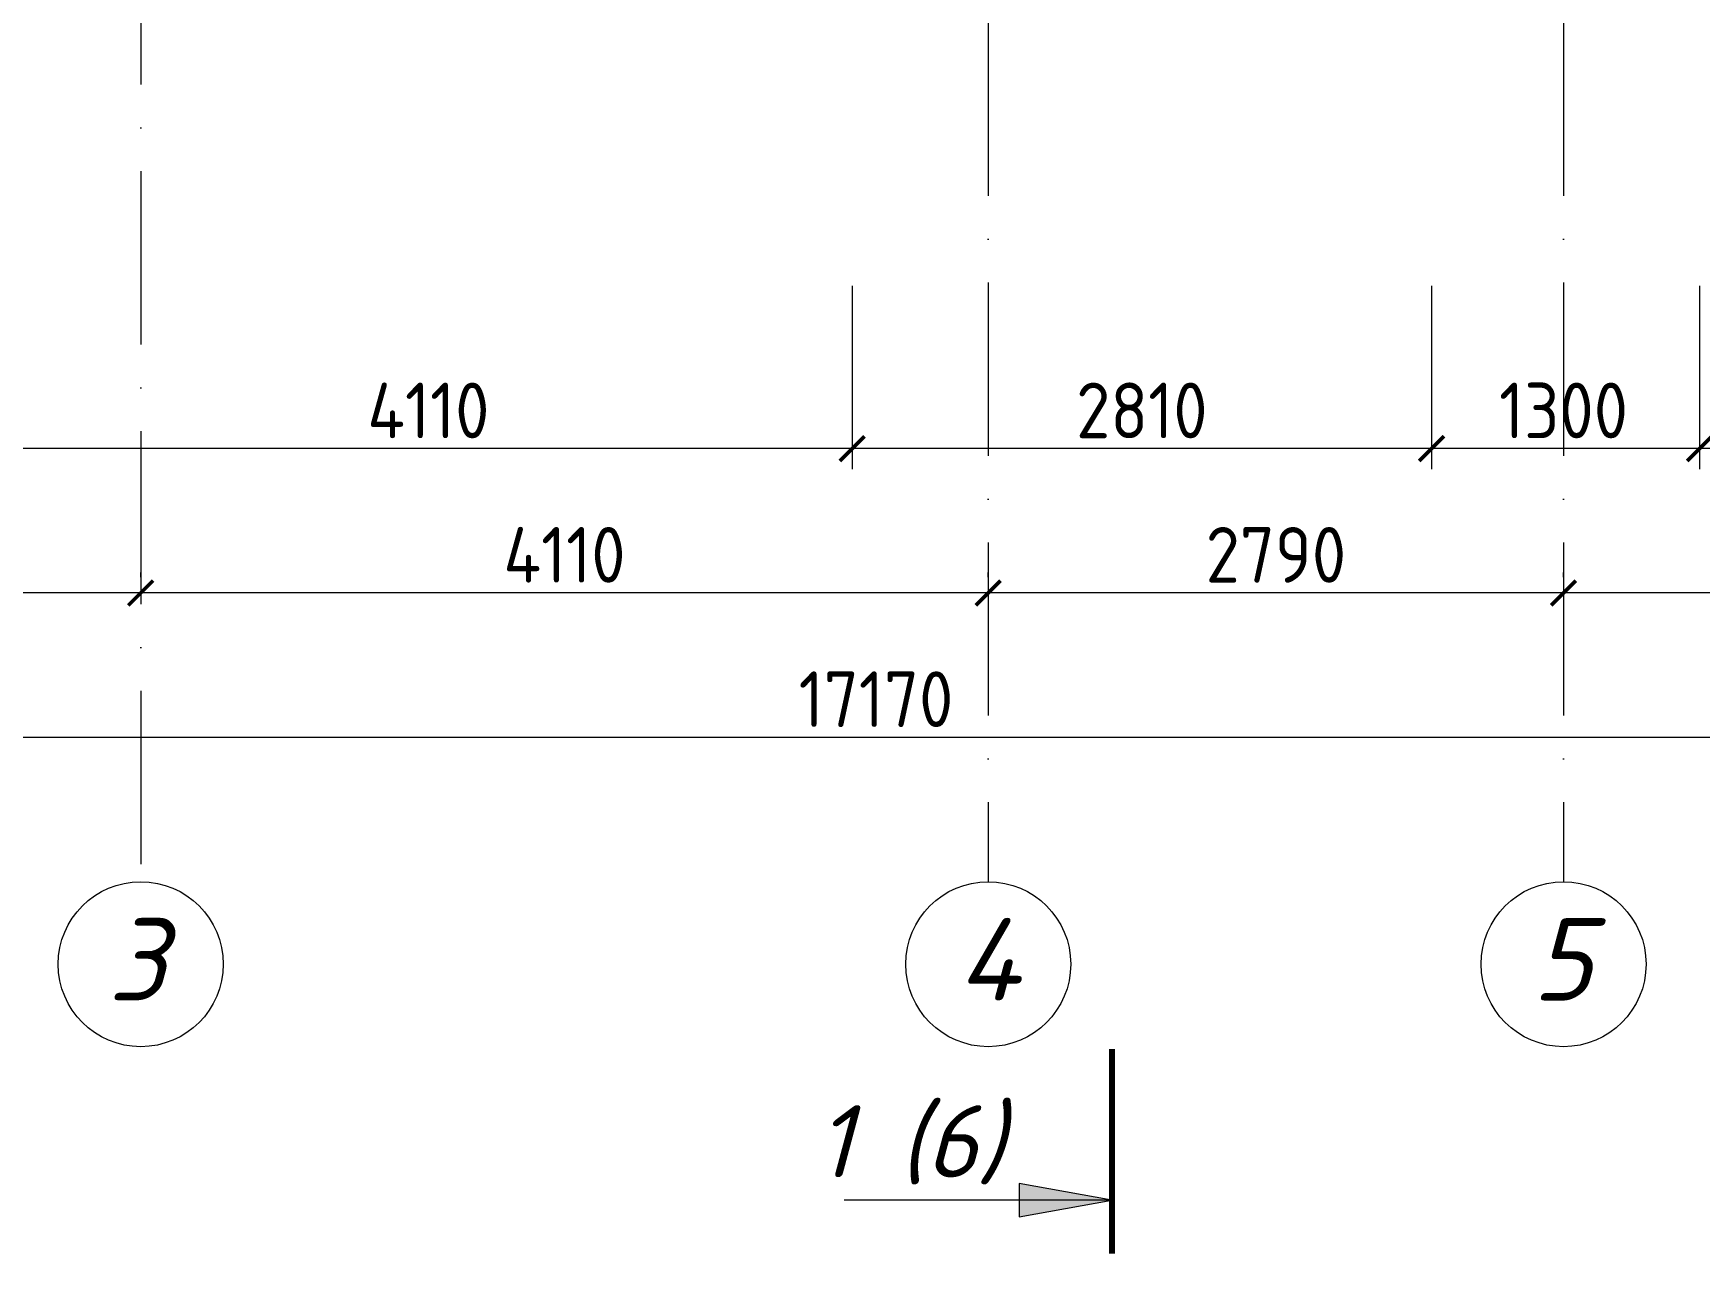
# Model space of a CAD drawing. Header units: millimetres. Extents: x 854812 to 1164625, y 589925 to 823301.
# Drawn here: x 964772 to 972853, y 645425 to 651356 of the extents above; entities that cross this region are included whole.
import ezdxf
from ezdxf.enums import TextEntityAlignment as Align

# ---------------------------------------------------------------- set-up
doc = ezdxf.new("R2010")
doc.units = ezdxf.units.MM
doc.linetypes.add('ACAD_ISO10W100', pattern=[18, 12, -3, 0, -3])
doc.linetypes.add('JIS_08_15', pattern=[17.25, 15, -0.75, 0.75, -0.75])
doc.layers.get('Defpoints').update_dxf_attribs({"color": 40})
for name, color, linetype, lineweight in [('оси', 50, 'JIS_08_15', 9), ('размеры', 215, 'Continuous', 13), ('текст', 7, 'Continuous', 13)]:
    doc.layers.add(name, color=color, linetype=linetype, lineweight=lineweight)
doc.styles.add('GOST 2.304', font='isocpeur.ttf', dxfattribs={"width": 0.9})
doc.styles.add('Isocpeur', font='isocpeui.ttf')
doc.dimstyles.new('1', dxfattribs={"dimscale": 100, "dimtxt": 2.7, "dimasz": 1.2, "dimexe": 1, "dimexo": 1, "dimgap": 0.5, "dimtad": 1, "dimdec": 0, "dimzin": 0, "dimdsep": 46, "dimtxsty": 'GOST 2.304', "dimblk": 'ARCHTICK', "dimcen": 0.09, "dimdle": 1, "dimclrd": 256, "dimclre": 256, "dimclrt": 7, "dimadec": 0, "dimazin": 0, "dimtfac": 1, "dimtdec": 0, "dimtmove": 1, "dimatfit": 3, "dimldrblk": 'ARCHTICK', "dimfxl": 100, "dimtolj": 1, "dimtzin": 0, "dimlwd": 5, "dimlwe": 5, "dimarcsym": 1})

# ---------------------------------------------------------------- blocks, each defined once
blk = doc.blocks.new('_ArchTick')
at = {"color": 0, "linetype": 'ByBlock', "const_width": 0.15}
blk.add_lwpolyline([(-0.5, -0.5), (0.5, 0.5)], dxfattribs=at)
blk = doc.blocks.new('*D233')
at = {"layer": 'Defpoints', "color": 0, "ltscale": 0.1}
for p in [(972852.5, 649687.5), (976562.5, 649653.7), (972852.5, 649342.9)]:
    blk.add_point(p, dxfattribs=at)
at = {"layer": 'размеры', "lineweight": 5, "ltscale": 0.1}
for p, q in [((972852.5, 649587.5), (972852.5, 649242.9)), ((976562.5, 649553.7), (976562.5, 649242.9)), ((976662.5, 649342.9), (972752.5, 649342.9))]:
    blk.add_line(p, q, dxfattribs=at)
at = {"layer": 'размеры', "lineweight": 5, "ltscale": 0.1, "xscale": 120, "yscale": 120, "zscale": 120, "rotation": 180}
blk.add_blockref('_ArchTick', (972852.5, 649342.9), dxfattribs=at)
at = {"layer": 'размеры', "lineweight": 5, "ltscale": 0.1, "xscale": 120, "yscale": 120, "zscale": 120}
blk.add_blockref('_ArchTick', (976562.5, 649342.9), dxfattribs=at)
at = {"layer": 'размеры', "color": 7, "ltscale": 0.1, "insert": (974132.5, 649527.9), "char_height": 270, "attachment_point": 5, "style": 'GOST 2.304'}
blk.add_mtext('\\A1;3710', dxfattribs=at)
blk = doc.blocks.new('*D251')
at = {"layer": 'Defpoints', "color": 0, "ltscale": 0.1}
for p in [(964632.6, 650971.9), (968742.5, 650223.4), (964632.6, 649342.9)]:
    blk.add_point(p, dxfattribs=at)
at = {"layer": 'размеры', "lineweight": 5, "ltscale": 0.1}
for p, q in [((964632.6, 650871.9), (964632.6, 649242.9)), ((968742.5, 650123.4), (968742.5, 649242.9)), ((968842.5, 649342.9), (964532.6, 649342.9))]:
    blk.add_line(p, q, dxfattribs=at)
at = {"layer": 'размеры', "lineweight": 5, "ltscale": 0.1, "xscale": 120, "yscale": 120, "zscale": 120, "rotation": 180}
blk.add_blockref('_ArchTick', (964632.6, 649342.9), dxfattribs=at)
at = {"layer": 'размеры', "lineweight": 5, "ltscale": 0.1, "xscale": 120, "yscale": 120, "zscale": 120}
blk.add_blockref('_ArchTick', (968742.5, 649342.9), dxfattribs=at)
at = {"layer": 'размеры', "color": 7, "ltscale": 0.1, "insert": (966687.6, 649527.9), "char_height": 270, "attachment_point": 5, "style": 'GOST 2.304'}
blk.add_mtext('\\A1;4110', dxfattribs=at)
blk = doc.blocks.new('*D257')
at = {"layer": 'Defpoints', "color": 0}
for p in [(960442.5, 647942.9), (960442.5, 647919.7), (977612.5, 647919.7)]:
    blk.add_point(p, dxfattribs=at)
at = {"layer": 'размеры', "lineweight": 5}
for p, q in [((960442.5, 648019.7), (960442.5, 648042.9)), ((977612.5, 648019.7), (977612.5, 648042.9)), ((977712.5, 647942.9), (960342.5, 647942.9))]:
    blk.add_line(p, q, dxfattribs=at)
at = {"layer": 'размеры', "lineweight": 5, "xscale": 120, "yscale": 120, "zscale": 120, "rotation": 180}
blk.add_blockref('_ArchTick', (960442.5, 647942.9), dxfattribs=at)
at = {"layer": 'размеры', "lineweight": 5, "xscale": 120, "yscale": 120, "zscale": 120}
blk.add_blockref('_ArchTick', (977612.5, 647942.9), dxfattribs=at)
at = {"layer": 'размеры', "color": 7, "insert": (968858.3, 648127.9), "char_height": 270, "attachment_point": 5, "style": 'GOST 2.304'}
blk.add_mtext('\\A1;17170', dxfattribs=at)
blk = doc.blocks.new('*D235')
at = {"layer": 'Defpoints', "color": 0}
for p in [(972192.5, 648642.9), (972192.5, 648619.7), (976412.5, 648619.7)]:
    blk.add_point(p, dxfattribs=at)
at = {"layer": 'размеры', "lineweight": 5}
for p, q in [((972192.5, 648719.7), (972192.5, 648742.9)), ((976412.5, 648719.7), (976412.5, 648742.9)), ((976512.5, 648642.9), (972092.5, 648642.9))]:
    blk.add_line(p, q, dxfattribs=at)
at = {"layer": 'размеры', "lineweight": 5, "xscale": 120, "yscale": 120, "zscale": 120, "rotation": 180}
blk.add_blockref('_ArchTick', (972192.5, 648642.9), dxfattribs=at)
at = {"layer": 'размеры', "lineweight": 5, "xscale": 120, "yscale": 120, "zscale": 120}
blk.add_blockref('_ArchTick', (976412.5, 648642.9), dxfattribs=at)
at = {"layer": 'размеры', "color": 7, "insert": (974302.5, 648827.9), "char_height": 270, "attachment_point": 5, "style": 'GOST 2.304'}
blk.add_mtext('\\A1;4220', dxfattribs=at)
blk = doc.blocks.new('*D236')
at = {"layer": 'Defpoints', "color": 0}
for p in [(969402.5, 648642.9), (969402.5, 648619.7), (972192.5, 648619.7)]:
    blk.add_point(p, dxfattribs=at)
at = {"layer": 'размеры', "lineweight": 5}
for p, q in [((969402.5, 648719.7), (969402.5, 648742.9)), ((972192.5, 648719.7), (972192.5, 648742.9)), ((972292.5, 648642.9), (969302.5, 648642.9))]:
    blk.add_line(p, q, dxfattribs=at)
at = {"layer": 'размеры', "lineweight": 5, "xscale": 120, "yscale": 120, "zscale": 120, "rotation": 180}
blk.add_blockref('_ArchTick', (969402.5, 648642.9), dxfattribs=at)
at = {"layer": 'размеры', "lineweight": 5, "xscale": 120, "yscale": 120, "zscale": 120}
blk.add_blockref('_ArchTick', (972192.5, 648642.9), dxfattribs=at)
at = {"layer": 'размеры', "color": 7, "insert": (970797.5, 648827.9), "char_height": 270, "attachment_point": 5, "style": 'GOST 2.304'}
blk.add_mtext('\\A1;2790', dxfattribs=at)
blk = doc.blocks.new('*D239')
at = {"layer": 'Defpoints', "color": 0}
for p in [(965292.6, 648642.9), (965292.6, 648619.7), (969402.5, 648619.7)]:
    blk.add_point(p, dxfattribs=at)
at = {"layer": 'размеры', "lineweight": 5}
for p, q in [((965292.6, 648719.7), (965292.6, 648742.9)), ((969402.5, 648719.7), (969402.5, 648742.9)), ((969502.5, 648642.9), (965192.6, 648642.9))]:
    blk.add_line(p, q, dxfattribs=at)
at = {"layer": 'размеры', "lineweight": 5, "xscale": 120, "yscale": 120, "zscale": 120, "rotation": 180}
blk.add_blockref('_ArchTick', (965292.6, 648642.9), dxfattribs=at)
at = {"layer": 'размеры', "lineweight": 5, "xscale": 120, "yscale": 120, "zscale": 120}
blk.add_blockref('_ArchTick', (969402.5, 648642.9), dxfattribs=at)
at = {"layer": 'размеры', "color": 7, "insert": (967347.6, 648827.9), "char_height": 270, "attachment_point": 5, "style": 'GOST 2.304'}
blk.add_mtext('\\A1;4110', dxfattribs=at)
blk = doc.blocks.new('*D273')
at = {"layer": 'Defpoints', "color": 0, "ltscale": 0.1}
for p in [(971552.5, 650232), (972852.5, 650232), (971552.5, 649342.9)]:
    blk.add_point(p, dxfattribs=at)
at = {"layer": 'размеры', "lineweight": 5, "ltscale": 0.1}
for p, q in [((971552.5, 650132), (971552.5, 649242.9)), ((972852.5, 650132), (972852.5, 649242.9)), ((972952.5, 649342.9), (971452.5, 649342.9))]:
    blk.add_line(p, q, dxfattribs=at)
at = {"layer": 'размеры', "lineweight": 5, "ltscale": 0.1, "xscale": 120, "yscale": 120, "zscale": 120, "rotation": 180}
blk.add_blockref('_ArchTick', (971552.5, 649342.9), dxfattribs=at)
at = {"layer": 'размеры', "lineweight": 5, "ltscale": 0.1, "xscale": 120, "yscale": 120, "zscale": 120}
blk.add_blockref('_ArchTick', (972852.5, 649342.9), dxfattribs=at)
at = {"layer": 'размеры', "color": 7, "ltscale": 0.1, "insert": (972192.5, 649527.9), "char_height": 270, "attachment_point": 5, "style": 'GOST 2.304'}
blk.add_mtext('\\A1;1300', dxfattribs=at)
blk = doc.blocks.new('*D274')
at = {"layer": 'Defpoints', "color": 0, "ltscale": 0.1}
for p in [(968742.5, 650232), (971552.5, 650232), (968742.5, 649342.9)]:
    blk.add_point(p, dxfattribs=at)
at = {"layer": 'размеры', "lineweight": 5, "ltscale": 0.1}
for p, q in [((968742.5, 650132), (968742.5, 649242.9)), ((971552.5, 650132), (971552.5, 649242.9)), ((971652.5, 649342.9), (968642.5, 649342.9))]:
    blk.add_line(p, q, dxfattribs=at)
at = {"layer": 'размеры', "lineweight": 5, "ltscale": 0.1, "xscale": 120, "yscale": 120, "zscale": 120, "rotation": 180}
blk.add_blockref('_ArchTick', (968742.5, 649342.9), dxfattribs=at)
at = {"layer": 'размеры', "lineweight": 5, "ltscale": 0.1, "xscale": 120, "yscale": 120, "zscale": 120}
blk.add_blockref('_ArchTick', (971552.5, 649342.9), dxfattribs=at)
at = {"layer": 'размеры', "color": 7, "ltscale": 0.1, "insert": (970147.5, 649527.9), "char_height": 270, "attachment_point": 5, "style": 'GOST 2.304'}
blk.add_mtext('\\A1;2810', dxfattribs=at)
blk = doc.blocks.new('*D317')
at = {"layer": 'Defpoints', "color": 0}
for p in [(960442.5, 648642.9), (960442.5, 648619.7), (965292.6, 648619.7)]:
    blk.add_point(p, dxfattribs=at)
at = {"layer": 'размеры', "lineweight": 5}
for p, q in [((960442.5, 648719.7), (960442.5, 648742.9)), ((965292.6, 648719.7), (965292.6, 648742.9)), ((965392.6, 648642.9), (960342.5, 648642.9))]:
    blk.add_line(p, q, dxfattribs=at)
at = {"layer": 'размеры', "lineweight": 5, "xscale": 120, "yscale": 120, "zscale": 120, "rotation": 180}
blk.add_blockref('_ArchTick', (960442.5, 648642.9), dxfattribs=at)
at = {"layer": 'размеры', "lineweight": 5, "xscale": 120, "yscale": 120, "zscale": 120}
blk.add_blockref('_ArchTick', (965292.6, 648642.9), dxfattribs=at)
at = {"layer": 'размеры', "color": 7, "insert": (962867.5, 648827.9), "char_height": 270, "attachment_point": 5, "style": 'GOST 2.304'}
blk.add_mtext('\\A1;4850', dxfattribs=at)
blk = doc.blocks.new('стрелка разреза')
at = {"layer": 'текст'}
h = blk.add_hatch(color=256, dxfattribs=at)
h.dxf.hatch_style = 1
h.paths.add_polyline_path([(5560, 17731.5), (5560, 17650.3), (5110, 17731.5), (5560, 17812.7)])
blk.add_lwpolyline([(5560, 17731.5), (5560, 17650.3), (5110, 17731.5), (5560, 17812.7)], close=True, dxfattribs=at)
blk.add_lwpolyline([(5110, 17731.5), (6410, 17731.5)], dxfattribs=at)

msp = doc.modelspace()

# ---------------------------------------------------------------- linework, layer by layer
at = {"layer": 'оси', "color": 7, "linetype": 'ACAD_ISO10W100', "ltscale": 70}
for p, q in [((965292.6, 654468.5), (965292.6, 647243)), ((969402.5, 652668.5), (969402.5, 647243)), ((972192.5, 652668.5), (972192.5, 647243))]:
    msp.add_line(p, q, dxfattribs=at)
at = {"layer": 'текст', "color": 7, "const_width": 30}
msp.add_lwpolyline([(970002.5, 646431.4), (970002.5, 645439.9)], dxfattribs=at)
at = {"layer": 'текст', "color": 7}
for centre in [(965292.6, 646843), (969402.5, 646843), (972192.5, 646843)]:
    msp.add_circle(centre, 400, dxfattribs=at)

# ---------------------------------------------------------------- block references
at = {"layer": 'текст', "color": 7, "xscale": -0.9989999999525025, "yscale": 0.9989999999816064, "zscale": 0.999}
msp.add_blockref('стрелка разреза', (975107.5, 627985.3), dxfattribs=at)

# ---------------------------------------------------------------- texts
at = {"layer": 'текст', "color": 7, "style": 'Isocpeur'}
for s, p in [('3', (965272.9, 646666.6)), ('4', (969401.4, 646666.6)), ('5', (972185, 646666.6))]:
    msp.add_text(s, height=400, dxfattribs=at).set_placement(p, align=Align.CENTER)
msp.add_text('1 (6)', height=350, dxfattribs=at).set_placement((968567.3, 645809.5))

# ---------------------------------------------------------------- dimensions: what is measured, and where the dimension line sits
at = {"layer": 'размеры', "ltscale": 0.1}
dim = msp.add_linear_dim(base=(964632.6, 649342.9), p1=(968742.5, 650223.4), p2=(964632.6, 650971.9), angle=180, dimstyle='1', dxfattribs=at)
dim.commit()
dim.dimension.update_dxf_attribs({"geometry": '*D251', "text_midpoint": (966687.6, 649527.9)})
dim = msp.add_linear_dim(base=(968742.5, 649342.9), p1=(971552.5, 650232), p2=(968742.5, 650232), angle=180, dimstyle='1', override={"dimtmove": 1}, dxfattribs=at)
dim.commit()
dim.dimension.update_dxf_attribs({"geometry": '*D274', "text_midpoint": (970147.5, 649527.9)})
for base, p1, p2, picture, middle in [((971552.5, 649342.9), (972852.5, 650232), (971552.5, 650232), '*D273', (972192.5, 649342.9)), ((972852.5, 649342.9), (976562.5, 649653.7), (972852.5, 649687.5), '*D233', (974132.5, 649342.9))]:
    dim = msp.add_linear_dim(base=base, p1=p1, p2=p2, angle=180, dimstyle='1', dxfattribs=at)
    dim.commit()
    dim.dimension.update_dxf_attribs({"geometry": picture, "text_midpoint": middle, "dimtype": 160})
at = {"layer": 'размеры'}
for base, p1, p2, picture, middle in [((960442.5, 648642.9), (965292.6, 648619.7), (960442.5, 648619.7), '*D317', (962867.5, 648827.9)), ((965292.6, 648642.9), (969402.5, 648619.7), (965292.6, 648619.7), '*D239', (967347.6, 648827.9)), ((969402.5, 648642.9), (972192.5, 648619.7), (969402.5, 648619.7), '*D236', (970797.5, 648827.9)), ((972192.5, 648642.9), (976412.5, 648619.7), (972192.5, 648619.7), '*D235', (974302.5, 648827.9))]:
    dim = msp.add_linear_dim(base=base, p1=p1, p2=p2, angle=180, dimstyle='1', dxfattribs=at)
    dim.commit()
    dim.dimension.update_dxf_attribs({"geometry": picture, "text_midpoint": middle})
dim = msp.add_linear_dim(base=(960442.5, 647942.9), p1=(977612.5, 647919.7), p2=(960442.5, 647919.7), angle=180, dimstyle='1', dxfattribs=at)
dim.commit()
dim.dimension.update_dxf_attribs({"geometry": '*D257', "text_midpoint": (968858.3, 647942.9), "dimtype": 160})

doc.saveas('drawing.dxf')
